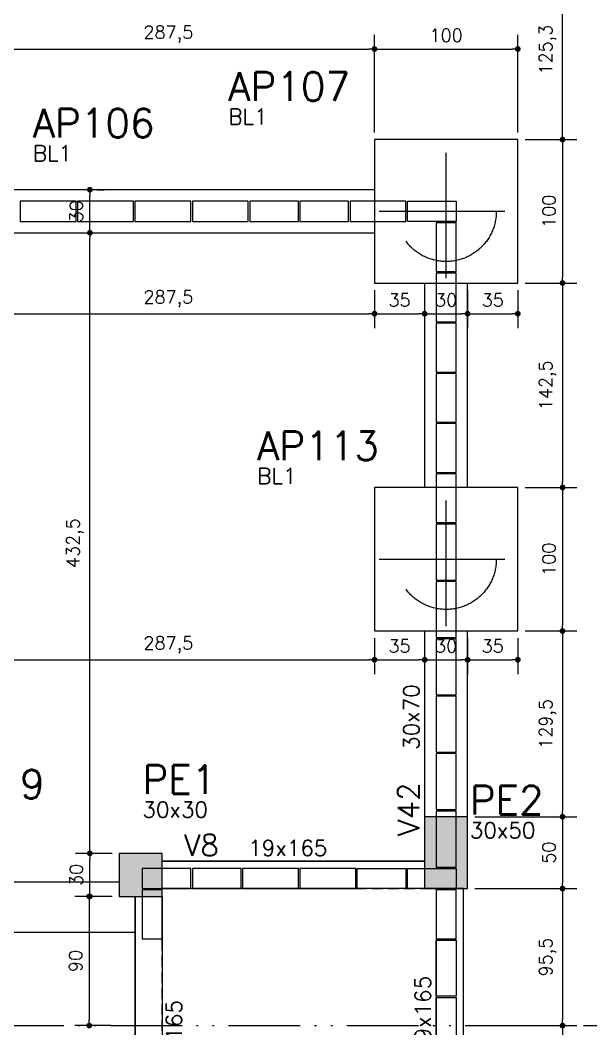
# Model space of a CAD drawing. Extents: x -15987 to 10953, y -16747 to -1189.
# Drawn here: x 2954 to 3352, y -15591 to -14888 of the extents above; entities that cross this region are included whole.
import ezdxf

# ---------------------------------------------------------------- set-up
doc = ezdxf.new("R2010")
doc.units = 0
doc.header["$LTSCALE"] = 25
for name, pattern in [('ESTILO_TQS_0001', [0.45, 0.3, -0.15]), ('ESTILO_TQS_0002', [0.4, 0.1, -0.3]), ('ESTILO_TQS_0004', [3.3, 2, -0.4, 0.05, -0.4, 0.05, -0.4])]:
    doc.linetypes.add(name, pattern=pattern)
for name, color, linetype in [('228', 7, 'Continuous'), ('72', 7, 'Continuous'), ('BLOCO', 3, 'Continuous'), ('COTA', 1, 'Continuous'), ('EIXOS', 1, 'ESTILO_TQS_0004'), ('ESTACA', 1, 'ESTILO_TQS_0002'), ('H2', 252, 'Continuous'), ('P-D', 2, 'Continuous'), ('P-M', 5, 'Continuous'), ('PIL-N', 4, 'Continuous'), ('PROJ', 252, 'Continuous'), ('VIG-D', 2, 'Continuous'), ('VIG-N', 4, 'Continuous'), ('VIGA', 3, 'Continuous'), ('VIGAT', 3, 'ESTILO_TQS_0002')]:
    doc.layers.add(name, color=color, linetype=linetype)
doc.styles.add('COTA', font='romans.shx')
doc.styles.get("Standard").update_dxf_attribs({"font": 'romans.shx'})
doc.dimstyles.new('forma', dxfattribs={"dimscale": 5, "dimtxt": 1.8, "dimasz": 0.8, "dimexe": 2, "dimexo": 1, "dimgap": 1, "dimtad": 1, "dimdec": 1, "dimzin": 9, "dimtxsty": 'COTA', "dimblk1": 'DOT', "dimblk2": 'DOT', "dimsah": 1, "dimcen": 0, "dimdle": 1, "dimclrd": 256, "dimclre": 256, "dimclrt": 2, "dimadec": 0, "dimazin": 0, "dimtfac": 1, "dimtdec": 0, "dimtmove": 0, "dimatfit": 3, "dimfxl": 1, "dimtolj": 1, "dimtzin": 0, "dimarcsym": 0})

# ---------------------------------------------------------------- blocks, each defined once
blk = doc.blocks.new('_EST70')
at = {"layer": 'ESTACA', "linetype": 'ESTILO_TQS_0002'}
for p, q in [((0, -1.333), (0, 1.333)), ((-1.333, 0), (1.333, 0))]:
    blk.add_line(p, q, dxfattribs=at)
blk.add_circle((0, 0), 1, dxfattribs=at)
blk = doc.blocks.new('INFERIOR')
at = {"layer": 'PROJ'}
for points in [[(29909.52, 8712.94), (29948.52, 8712.94), (29948.52, 8726.94), (29909.52, 8726.94), (29909.52, 8712.94)], [(29949.52, 8712.94), (29988.52, 8712.94), (29988.52, 8726.94), (29949.52, 8726.94), (29949.52, 8712.94)], [(29989.52, 8712.94), (30028.52, 8712.94), (30028.52, 8726.94), (29989.52, 8726.94), (29989.52, 8712.94)], [(30029.52, 8712.94), (30068.52, 8712.94), (30068.52, 8726.94), (30029.52, 8726.94), (30029.52, 8712.94)], [(30069.52, 8712.94), (30103.52, 8712.94), (30103.52, 8726.94), (30069.52, 8726.94), (30069.52, 8712.94)], [(30104.52, 8712.94), (30138.52, 8712.94), (30138.52, 8726.94), (30104.52, 8726.94), (30104.52, 8712.94)], [(30139.52, 8712.94), (30178.52, 8712.94), (30178.52, 8726.94), (30139.52, 8726.94), (30139.52, 8712.94)], [(30213.52, 8712.94), (30179.52, 8712.94), (30179.52, 8726.94), (30213.52, 8726.94), (30213.52, 8712.94)], [(30213.52, 8677.94), (30213.52, 8711.94), (30199.52, 8711.94), (30199.52, 8677.94), (30213.52, 8677.94)], [(30213.52, 8642.94), (30213.52, 8676.94), (30199.52, 8676.94), (30199.52, 8642.94), (30213.52, 8642.94)], [(30213.52, 8607.94), (30213.52, 8641.94), (30199.52, 8641.94), (30199.52, 8607.94), (30213.52, 8607.94)], [(30213.52, 8572.94), (30213.52, 8606.94), (30199.52, 8606.94), (30199.52, 8572.94), (30213.52, 8572.94)], [(30213.52, 8537.94), (30213.52, 8571.94), (30199.52, 8571.94), (30199.52, 8537.94), (30213.52, 8537.94)], [(30213.52, 8502.94), (30213.52, 8536.94), (30199.52, 8536.94), (30199.52, 8502.94), (30213.52, 8502.94)], [(30199.52, 8501.94), (30199.52, 8462.94), (30213.52, 8462.94), (30213.52, 8501.94), (30199.52, 8501.94)], [(30199.52, 8461.94), (30199.52, 8422.94), (30213.52, 8422.94), (30213.52, 8461.94), (30199.52, 8461.94)], [(30199.52, 8421.94), (30199.52, 8382.94), (30213.52, 8382.94), (30213.52, 8421.94), (30199.52, 8421.94)], [(30199.52, 8381.94), (30199.52, 8342.94), (30213.52, 8342.94), (30213.52, 8381.94), (30199.52, 8381.94)], [(30199.52, 8341.94), (30199.52, 8302.94), (30213.52, 8302.94), (30213.52, 8341.94), (30199.52, 8341.94)], [(30199.52, 8301.94), (30199.52, 8262.94), (30213.52, 8262.94), (30213.52, 8301.94), (30199.52, 8301.94)], [(29994.52, 8247.94), (30028.52, 8247.94), (30028.52, 8261.94), (29994.52, 8261.94), (29994.52, 8247.94)], [(30029.52, 8247.94), (30063.52, 8247.94), (30063.52, 8261.94), (30029.52, 8261.94), (30029.52, 8247.94)], [(30064.52, 8247.94), (30103.52, 8247.94), (30103.52, 8261.94), (30064.52, 8261.94), (30064.52, 8247.94)], [(30104.52, 8247.94), (30143.52, 8247.94), (30143.52, 8261.94), (30104.52, 8261.94), (30104.52, 8247.94)], [(30178.52, 8247.94), (30144.52, 8247.94), (30144.52, 8261.94), (30178.52, 8261.94), (30178.52, 8247.94)], [(30213.52, 8247.94), (30179.52, 8247.94), (30179.52, 8261.94), (30213.52, 8261.94), (30213.52, 8247.94)], [(30008.52, 8212.94), (30008.52, 8246.94), (29994.52, 8246.94), (29994.52, 8212.94), (30008.52, 8212.94)], [(30213.52, 8212.94), (30213.52, 8246.94), (30199.52, 8246.94), (30199.52, 8212.94), (30213.52, 8212.94)], [(30199.52, 8172.94), (30199.52, 8211.94), (30213.52, 8211.94), (30213.52, 8172.94), (30199.52, 8172.94)], [(30199.52, 8132.94), (30199.52, 8171.94), (30213.52, 8171.94), (30213.52, 8132.94), (30199.52, 8132.94)]]:
    blk.add_lwpolyline(points, dxfattribs=at)
blk = doc.blocks.new('_Dot')
at = {"color": 0, "linetype": 'ByBlock', "lineweight": -2}
blk.add_line((-0.5, 0), (-1, 0), dxfattribs=at)
at = {"color": 0, "linetype": 'ByBlock', "const_width": 0.5}
blk.add_lwpolyline([(-0.25, 0, 1), (0.25, 0, 1)], format="xyb", close=True, dxfattribs=at)
blk = doc.blocks.new('*D102')
at = {"layer": 'COTA', "lineweight": -2, "transparency": 16777216}
for p, q in [((2914.02, -14966.6), (2914.02, -14898.5)), ((3201.52, -14966.6), (3201.52, -14898.5)), ((2918.02, -14908.5), (3197.52, -14908.5))]:
    blk.add_line(p, q, dxfattribs=at)
at = {"layer": 'Defpoints', "color": 0, "transparency": 16777216}
for p in [(3201.52, -14908.5), (2914.02, -14971.6), (3201.52, -14971.6)]:
    blk.add_point(p, dxfattribs=at)
at = {"layer": 'COTA', "lineweight": -2, "transparency": 16777216, "xscale": 4, "yscale": 4, "zscale": 4, "rotation": 180}
blk.add_blockref('_Dot', (2914.02, -14908.5), dxfattribs=at)
at = {"layer": 'COTA', "lineweight": -2, "transparency": 16777216, "xscale": 4, "yscale": 4, "zscale": 4}
blk.add_blockref('_Dot', (3201.52, -14908.5), dxfattribs=at)
at = {"layer": 'COTA', "color": 2, "transparency": 16777216, "insert": (3057.77, -14898.14), "char_height": 9, "attachment_point": 5, "style": 'COTA'}
blk.add_mtext('\\A1;287,5 ', dxfattribs=at)
blk = doc.blocks.new('*D103')
at = {"layer": 'COTA', "lineweight": -2, "transparency": 16777216}
for p, q in [((3201.52, -14966.6), (3201.52, -14898.5)), ((3301.52, -14966.6), (3301.52, -14898.5)), ((3205.52, -14908.5), (3297.52, -14908.5))]:
    blk.add_line(p, q, dxfattribs=at)
at = {"layer": 'Defpoints', "color": 0, "transparency": 16777216}
for p in [(3301.52, -14908.5), (3201.52, -14971.6), (3301.52, -14971.6)]:
    blk.add_point(p, dxfattribs=at)
at = {"layer": 'COTA', "lineweight": -2, "transparency": 16777216, "xscale": 4, "yscale": 4, "zscale": 4, "rotation": 180}
blk.add_blockref('_Dot', (3201.52, -14908.5), dxfattribs=at)
at = {"layer": 'COTA', "lineweight": -2, "transparency": 16777216, "xscale": 4, "yscale": 4, "zscale": 4}
blk.add_blockref('_Dot', (3301.52, -14908.5), dxfattribs=at)
at = {"layer": 'COTA', "color": 2, "transparency": 16777216, "insert": (3251.52, -14899), "char_height": 9, "attachment_point": 5, "style": 'COTA'}
blk.add_mtext('\\A1;100 ', dxfattribs=at)
blk = doc.blocks.new('*D104')
at = {"layer": 'COTA', "lineweight": -2, "transparency": 16777216}
for p, q in [((3306.52, -14971.6), (3342.68, -14971.6)), ((3332.68, -14975.6), (3332.68, -15067.6)), ((3306.52, -15071.6), (3342.68, -15071.6))]:
    blk.add_line(p, q, dxfattribs=at)
at = {"layer": 'Defpoints', "color": 0, "transparency": 16777216}
for p in [(3301.52, -14971.6), (3301.52, -15071.6), (3332.68, -15071.6)]:
    blk.add_point(p, dxfattribs=at)
at = {"layer": 'COTA', "lineweight": -2, "transparency": 16777216, "xscale": 4, "yscale": 4, "zscale": 4}
for p, rotation in [((3332.68, -14971.6), 90), ((3332.68, -15071.6), 270)]:
    blk.add_blockref('_Dot', p, dxfattribs=dict(at, rotation=rotation))
at = {"layer": 'COTA', "color": 2, "transparency": 16777216, "insert": (3323.18, -15021.6), "char_height": 9, "attachment_point": 5, "rotation": 90, "style": 'COTA'}
blk.add_mtext('\\A1;100 ', dxfattribs=at)
blk = doc.blocks.new('*D105')
at = {"layer": 'COTA', "lineweight": -2, "transparency": 16777216}
for p, q in [((3306.52, -15071.6), (3342.68, -15071.6)), ((3332.68, -15075.6), (3332.68, -15210.1)), ((3306.52, -15214.1), (3342.68, -15214.1))]:
    blk.add_line(p, q, dxfattribs=at)
at = {"layer": 'Defpoints', "color": 0, "transparency": 16777216}
for p in [(3301.52, -15071.6), (3301.52, -15214.1), (3332.68, -15214.1)]:
    blk.add_point(p, dxfattribs=at)
at = {"layer": 'COTA', "lineweight": -2, "transparency": 16777216, "xscale": 4, "yscale": 4, "zscale": 4}
for p, rotation in [((3332.68, -15071.6), 90), ((3332.68, -15214.1), 270)]:
    blk.add_blockref('_Dot', p, dxfattribs=dict(at, rotation=rotation))
at = {"layer": 'COTA', "color": 2, "transparency": 16777216, "insert": (3322.32, -15142.85), "char_height": 9, "attachment_point": 5, "rotation": 90, "style": 'COTA'}
blk.add_mtext('\\A1;142,5 ', dxfattribs=at)
blk = doc.blocks.new('*D106')
at = {"layer": 'COTA', "lineweight": -2, "transparency": 16777216}
for p, q in [((3306.52, -15214.1), (3342.68, -15214.1)), ((3332.68, -15218.1), (3332.68, -15310.1)), ((3306.52, -15314.1), (3342.68, -15314.1))]:
    blk.add_line(p, q, dxfattribs=at)
at = {"layer": 'Defpoints', "color": 0, "transparency": 16777216}
for p in [(3301.52, -15214.1), (3301.52, -15314.1), (3332.68, -15314.1)]:
    blk.add_point(p, dxfattribs=at)
at = {"layer": 'COTA', "lineweight": -2, "transparency": 16777216, "xscale": 4, "yscale": 4, "zscale": 4}
for p, rotation in [((3332.68, -15214.1), 90), ((3332.68, -15314.1), 270)]:
    blk.add_blockref('_Dot', p, dxfattribs=dict(at, rotation=rotation))
at = {"layer": 'COTA', "color": 2, "transparency": 16777216, "insert": (3323.18, -15264.1), "char_height": 9, "attachment_point": 5, "rotation": 90, "style": 'COTA'}
blk.add_mtext('\\A1;100 ', dxfattribs=at)
blk = doc.blocks.new('*D107')
at = {"layer": 'COTA', "lineweight": -2, "transparency": 16777216}
for p, q in [((3306.52, -15314.1), (3342.68, -15314.1)), ((3332.68, -15318.1), (3332.68, -15439.6)), ((3271.52, -15443.6), (3342.68, -15443.6))]:
    blk.add_line(p, q, dxfattribs=at)
at = {"layer": 'Defpoints', "color": 0, "transparency": 16777216}
for p in [(3301.52, -15314.1), (3266.52, -15443.6), (3332.68, -15443.6)]:
    blk.add_point(p, dxfattribs=at)
at = {"layer": 'COTA', "lineweight": -2, "transparency": 16777216, "xscale": 4, "yscale": 4, "zscale": 4}
for p, rotation in [((3332.68, -15314.1), 90), ((3332.68, -15443.6), 270)]:
    blk.add_blockref('_Dot', p, dxfattribs=dict(at, rotation=rotation))
at = {"layer": 'COTA', "color": 2, "transparency": 16777216, "insert": (3322.32, -15378.85), "char_height": 9, "attachment_point": 5, "rotation": 90, "style": 'COTA'}
blk.add_mtext('\\A1;129,5 ', dxfattribs=at)
blk = doc.blocks.new('*D108')
at = {"layer": 'COTA', "lineweight": -2, "transparency": 16777216}
for p, q in [((3271.52, -15443.6), (3342.68, -15443.6)), ((3332.68, -15447.6), (3332.68, -15489.6)), ((3271.52, -15493.6), (3342.68, -15493.6))]:
    blk.add_line(p, q, dxfattribs=at)
at = {"layer": 'Defpoints', "color": 0, "transparency": 16777216}
for p in [(3266.52, -15443.6), (3266.52, -15493.6), (3332.68, -15493.6)]:
    blk.add_point(p, dxfattribs=at)
at = {"layer": 'COTA', "lineweight": -2, "transparency": 16777216, "xscale": 4, "yscale": 4, "zscale": 4}
for p, rotation in [((3332.68, -15443.6), 90), ((3332.68, -15493.6), 270)]:
    blk.add_blockref('_Dot', p, dxfattribs=dict(at, rotation=rotation))
at = {"layer": 'COTA', "color": 2, "transparency": 16777216, "insert": (3323.18, -15468.6), "char_height": 9, "attachment_point": 5, "rotation": 90, "style": 'COTA'}
blk.add_mtext('\\A1;50 ', dxfattribs=at)
blk = doc.blocks.new('*D109')
at = {"layer": 'COTA', "lineweight": -2, "transparency": 16777216}
for p, q in [((3271.52, -15493.6), (3342.68, -15493.6)), ((3332.68, -15497.6), (3332.68, -15585.1)), ((3268.52, -15589.1), (3342.68, -15589.1))]:
    blk.add_line(p, q, dxfattribs=at)
at = {"layer": 'Defpoints', "color": 0, "transparency": 16777216}
for p in [(3266.52, -15493.6), (3263.52, -15589.1), (3332.68, -15589.1)]:
    blk.add_point(p, dxfattribs=at)
at = {"layer": 'COTA', "lineweight": -2, "transparency": 16777216, "xscale": 4, "yscale": 4, "zscale": 4}
for p, rotation in [((3332.68, -15493.6), 90), ((3332.68, -15589.1), 270)]:
    blk.add_blockref('_Dot', p, dxfattribs=dict(at, rotation=rotation))
at = {"layer": 'COTA', "color": 2, "transparency": 16777216, "insert": (3322.32, -15541.35), "char_height": 9, "attachment_point": 5, "rotation": 90, "style": 'COTA'}
blk.add_mtext('\\A1;95,5 ', dxfattribs=at)
blk = doc.blocks.new('*D110')
at = {"layer": 'COTA', "lineweight": -2, "transparency": 16777216}
for p, q in [((3268.52, -15589.1), (3342.68, -15589.1)), ((3332.68, -15593.1), (3332.68, -15680.6)), ((3271.52, -15684.6), (3342.68, -15684.6))]:
    blk.add_line(p, q, dxfattribs=at)
at = {"layer": 'Defpoints', "color": 0, "transparency": 16777216}
for p in [(3263.52, -15589.1), (3266.52, -15684.6), (3332.68, -15684.6)]:
    blk.add_point(p, dxfattribs=at)
at = {"layer": 'COTA', "lineweight": -2, "transparency": 16777216, "xscale": 4, "yscale": 4, "zscale": 4}
for p, rotation in [((3332.68, -15589.1), 90), ((3332.68, -15684.6), 270)]:
    blk.add_blockref('_Dot', p, dxfattribs=dict(at, rotation=rotation))
at = {"layer": 'COTA', "color": 2, "transparency": 16777216, "insert": (3322.32, -15636.85), "char_height": 9, "attachment_point": 5, "rotation": 90, "style": 'COTA'}
blk.add_mtext('\\A1;95,5 ', dxfattribs=at)
blk = doc.blocks.new('*D197')
at = {"layer": 'COTA', "lineweight": -2, "transparency": 16777216}
for p, q in [((2914.02, -15319.1), (2914.02, -15344.15)), ((3201.52, -15319.1), (3201.52, -15344.15)), ((2918.02, -15334.15), (3197.52, -15334.15))]:
    blk.add_line(p, q, dxfattribs=at)
at = {"layer": 'Defpoints', "color": 0, "transparency": 16777216}
for p in [(2914.02, -15314.1), (3201.52, -15314.1), (3201.52, -15334.15)]:
    blk.add_point(p, dxfattribs=at)
at = {"layer": 'COTA', "lineweight": -2, "transparency": 16777216, "xscale": 4, "yscale": 4, "zscale": 4, "rotation": 180}
blk.add_blockref('_Dot', (2914.02, -15334.15), dxfattribs=at)
at = {"layer": 'COTA', "lineweight": -2, "transparency": 16777216, "xscale": 4, "yscale": 4, "zscale": 4}
blk.add_blockref('_Dot', (3201.52, -15334.15), dxfattribs=at)
at = {"layer": 'COTA', "color": 2, "transparency": 16777216, "insert": (3057.77, -15323.79), "char_height": 9, "attachment_point": 5, "style": 'COTA'}
blk.add_mtext('\\A1;287,5 ', dxfattribs=at)
blk = doc.blocks.new('*D198')
at = {"layer": 'COTA', "lineweight": -2, "transparency": 16777216}
for p, q in [((3201.52, -15319.1), (3201.52, -15344.15)), ((3236.52, -15319.1), (3236.52, -15344.15)), ((3205.52, -15334.15), (3232.52, -15334.15))]:
    blk.add_line(p, q, dxfattribs=at)
at = {"layer": 'Defpoints', "color": 0, "transparency": 16777216}
for p in [(3201.52, -15314.1), (3236.52, -15314.1), (3236.52, -15334.15)]:
    blk.add_point(p, dxfattribs=at)
at = {"layer": 'COTA', "lineweight": -2, "transparency": 16777216, "xscale": 4, "yscale": 4, "zscale": 4, "rotation": 180}
blk.add_blockref('_Dot', (3201.52, -15334.15), dxfattribs=at)
at = {"layer": 'COTA', "lineweight": -2, "transparency": 16777216, "xscale": 4, "yscale": 4, "zscale": 4}
blk.add_blockref('_Dot', (3236.52, -15334.15), dxfattribs=at)
at = {"layer": 'COTA', "color": 2, "transparency": 16777216, "insert": (3219.02, -15324.65), "char_height": 9, "attachment_point": 5, "style": 'COTA'}
blk.add_mtext('\\A1;35 ', dxfattribs=at)
blk = doc.blocks.new('*D199')
at = {"layer": 'COTA', "lineweight": -2, "transparency": 16777216}
for p, q in [((3236.52, -15319.1), (3236.52, -15344.15)), ((3266.52, -15319.1), (3266.52, -15344.15)), ((3240.52, -15334.15), (3262.52, -15334.15))]:
    blk.add_line(p, q, dxfattribs=at)
at = {"layer": 'Defpoints', "color": 0, "transparency": 16777216}
for p in [(3236.52, -15314.1), (3266.52, -15314.1), (3266.52, -15334.15)]:
    blk.add_point(p, dxfattribs=at)
at = {"layer": 'COTA', "lineweight": -2, "transparency": 16777216, "xscale": 4, "yscale": 4, "zscale": 4, "rotation": 180}
blk.add_blockref('_Dot', (3236.52, -15334.15), dxfattribs=at)
at = {"layer": 'COTA', "lineweight": -2, "transparency": 16777216, "xscale": 4, "yscale": 4, "zscale": 4}
blk.add_blockref('_Dot', (3266.52, -15334.15), dxfattribs=at)
at = {"layer": 'COTA', "color": 2, "transparency": 16777216, "insert": (3251.52, -15324.65), "char_height": 9, "attachment_point": 5, "style": 'COTA'}
blk.add_mtext('\\A1;30 ', dxfattribs=at)
blk = doc.blocks.new('*D200')
at = {"layer": 'COTA', "lineweight": -2, "transparency": 16777216}
for p, q in [((3266.52, -15319.1), (3266.52, -15344.15)), ((3301.52, -15319.1), (3301.52, -15344.15)), ((3270.52, -15334.15), (3297.52, -15334.15))]:
    blk.add_line(p, q, dxfattribs=at)
at = {"layer": 'Defpoints', "color": 0, "transparency": 16777216}
for p in [(3266.52, -15314.1), (3301.52, -15314.1), (3301.52, -15334.15)]:
    blk.add_point(p, dxfattribs=at)
at = {"layer": 'COTA', "lineweight": -2, "transparency": 16777216, "xscale": 4, "yscale": 4, "zscale": 4, "rotation": 180}
blk.add_blockref('_Dot', (3266.52, -15334.15), dxfattribs=at)
at = {"layer": 'COTA', "lineweight": -2, "transparency": 16777216, "xscale": 4, "yscale": 4, "zscale": 4}
blk.add_blockref('_Dot', (3301.52, -15334.15), dxfattribs=at)
at = {"layer": 'COTA', "color": 2, "transparency": 16777216, "insert": (3284.02, -15324.65), "char_height": 9, "attachment_point": 5, "style": 'COTA'}
blk.add_mtext('\\A1;35 ', dxfattribs=at)
blk = doc.blocks.new('*D312')
at = {"layer": 'COTA', "lineweight": -2, "transparency": 16777216}
for p, q in [((3018.52, -15499.1), (2992.58, -15499.1)), ((3002.58, -15503.1), (3002.58, -15585.08)), ((3017.97, -15589.08), (2992.58, -15589.08))]:
    blk.add_line(p, q, dxfattribs=at)
at = {"layer": 'Defpoints', "color": 0, "transparency": 16777216}
for p in [(3023.52, -15499.1), (3002.58, -15589.08), (3022.97, -15589.08)]:
    blk.add_point(p, dxfattribs=at)
at = {"layer": 'COTA', "lineweight": -2, "transparency": 16777216, "xscale": 4, "yscale": 4, "zscale": 4}
for p, rotation in [((3002.58, -15499.1), 90), ((3002.58, -15589.08), 270)]:
    blk.add_blockref('_Dot', p, dxfattribs=dict(at, rotation=rotation))
at = {"layer": 'COTA', "color": 2, "transparency": 16777216, "insert": (2993.08, -15544.09), "char_height": 9, "attachment_point": 5, "rotation": 90, "style": 'COTA'}
blk.add_mtext('\\A1;90 ', dxfattribs=at)
blk = doc.blocks.new('*D313')
at = {"layer": 'COTA', "lineweight": -2, "transparency": 16777216}
for p, q in [((3018.52, -15469.1), (2993.04, -15469.1)), ((3003.04, -15495.1), (3003.04, -15473.1)), ((3018.52, -15499.1), (2993.04, -15499.1))]:
    blk.add_line(p, q, dxfattribs=at)
at = {"layer": 'Defpoints', "color": 0, "transparency": 16777216}
for p in [(3003.04, -15469.1), (3023.52, -15469.1), (3023.52, -15499.1)]:
    blk.add_point(p, dxfattribs=at)
at = {"layer": 'COTA', "lineweight": -2, "transparency": 16777216, "xscale": 4, "yscale": 4, "zscale": 4}
for p, rotation in [((3003.04, -15469.1), 90), ((3003.04, -15499.1), 270)]:
    blk.add_blockref('_Dot', p, dxfattribs=dict(at, rotation=rotation))
at = {"layer": 'COTA', "color": 2, "transparency": 16777216, "insert": (2993.54, -15484.1), "char_height": 9, "attachment_point": 5, "rotation": 90, "style": 'COTA'}
blk.add_mtext('\\A1;30 ', dxfattribs=at)
blk = doc.blocks.new('*D314')
at = {"layer": 'COTA', "lineweight": -2, "transparency": 16777216}
for p, q in [((3008.04, -15036.6), (3013.04, -15036.6)), ((3003.04, -15465.1), (3003.04, -15040.6)), ((3018.52, -15469.1), (2993.04, -15469.1))]:
    blk.add_line(p, q, dxfattribs=at)
at = {"layer": 'Defpoints', "color": 0, "transparency": 16777216}
for p in [(3003.04, -15036.6), (3003.04, -15036.6), (3023.52, -15469.1)]:
    blk.add_point(p, dxfattribs=at)
at = {"layer": 'COTA', "lineweight": -2, "transparency": 16777216, "xscale": 4, "yscale": 4, "zscale": 4}
for p, rotation in [((3003.04, -15036.6), 90), ((3003.04, -15469.1), 270)]:
    blk.add_blockref('_Dot', p, dxfattribs=dict(at, rotation=rotation))
at = {"layer": 'COTA', "color": 2, "transparency": 16777216, "insert": (2992.68, -15252.85), "char_height": 9, "attachment_point": 5, "rotation": 90, "style": 'COTA'}
blk.add_mtext('\\A1;432,5 ', dxfattribs=at)
blk = doc.blocks.new('*D315')
at = {"layer": 'COTA', "lineweight": -2, "transparency": 16777216}
for p, q in [((3008.04, -15006.6), (3013.04, -15006.6)), ((3003.04, -15032.6), (3003.04, -15010.6)), ((3008.04, -15036.6), (3013.04, -15036.6))]:
    blk.add_line(p, q, dxfattribs=at)
at = {"layer": 'Defpoints', "color": 0, "transparency": 16777216}
for p in [(3003.04, -15006.6), (3003.04, -15006.6), (3003.04, -15036.6)]:
    blk.add_point(p, dxfattribs=at)
at = {"layer": 'COTA', "lineweight": -2, "transparency": 16777216, "xscale": 4, "yscale": 4, "zscale": 4}
for p, rotation in [((3003.04, -15006.6), 90), ((3003.04, -15036.6), 270)]:
    blk.add_blockref('_Dot', p, dxfattribs=dict(at, rotation=rotation))
at = {"layer": 'COTA', "color": 2, "transparency": 16777216, "insert": (2993.54, -15021.6), "char_height": 9, "attachment_point": 5, "rotation": 90, "style": 'COTA'}
blk.add_mtext('\\A1;30 ', dxfattribs=at)
blk = doc.blocks.new('*D354')
at = {"layer": 'COTA', "lineweight": -2, "transparency": 16777216}
for p, q in [((2914.02, -15076.6), (2914.02, -15102.98)), ((3201.52, -15076.6), (3201.52, -15102.98)), ((2918.02, -15092.98), (3197.52, -15092.98))]:
    blk.add_line(p, q, dxfattribs=at)
at = {"layer": 'Defpoints', "color": 0, "transparency": 16777216}
for p in [(2914.02, -15071.6), (3201.52, -15071.6), (3201.52, -15092.98)]:
    blk.add_point(p, dxfattribs=at)
at = {"layer": 'COTA', "lineweight": -2, "transparency": 16777216, "xscale": 4, "yscale": 4, "zscale": 4, "rotation": 180}
blk.add_blockref('_Dot', (2914.02, -15092.98), dxfattribs=at)
at = {"layer": 'COTA', "lineweight": -2, "transparency": 16777216, "xscale": 4, "yscale": 4, "zscale": 4}
blk.add_blockref('_Dot', (3201.52, -15092.98), dxfattribs=at)
at = {"layer": 'COTA', "color": 2, "transparency": 16777216, "insert": (3057.77, -15082.62), "char_height": 9, "attachment_point": 5, "style": 'COTA'}
blk.add_mtext('\\A1;287,5 ', dxfattribs=at)
blk = doc.blocks.new('*D355')
at = {"layer": 'COTA', "lineweight": -2, "transparency": 16777216}
for p, q in [((3201.52, -15076.6), (3201.52, -15102.98)), ((3236.52, -15076.6), (3236.52, -15102.98)), ((3205.52, -15092.98), (3232.52, -15092.98))]:
    blk.add_line(p, q, dxfattribs=at)
at = {"layer": 'Defpoints', "color": 0, "transparency": 16777216}
for p in [(3201.52, -15071.6), (3236.52, -15071.6), (3236.52, -15092.98)]:
    blk.add_point(p, dxfattribs=at)
at = {"layer": 'COTA', "lineweight": -2, "transparency": 16777216, "xscale": 4, "yscale": 4, "zscale": 4, "rotation": 180}
blk.add_blockref('_Dot', (3201.52, -15092.98), dxfattribs=at)
at = {"layer": 'COTA', "lineweight": -2, "transparency": 16777216, "xscale": 4, "yscale": 4, "zscale": 4}
blk.add_blockref('_Dot', (3236.52, -15092.98), dxfattribs=at)
at = {"layer": 'COTA', "color": 2, "transparency": 16777216, "insert": (3219.02, -15083.48), "char_height": 9, "attachment_point": 5, "style": 'COTA'}
blk.add_mtext('\\A1;35 ', dxfattribs=at)
blk = doc.blocks.new('*D356')
at = {"layer": 'COTA', "lineweight": -2, "transparency": 16777216}
for p, q in [((3236.52, -15076.6), (3236.52, -15102.98)), ((3266.52, -15076.6), (3266.52, -15102.98)), ((3240.52, -15092.98), (3262.52, -15092.98))]:
    blk.add_line(p, q, dxfattribs=at)
at = {"layer": 'Defpoints', "color": 0, "transparency": 16777216}
for p in [(3236.52, -15071.6), (3266.52, -15071.6), (3266.52, -15092.98)]:
    blk.add_point(p, dxfattribs=at)
at = {"layer": 'COTA', "lineweight": -2, "transparency": 16777216, "xscale": 4, "yscale": 4, "zscale": 4, "rotation": 180}
blk.add_blockref('_Dot', (3236.52, -15092.98), dxfattribs=at)
at = {"layer": 'COTA', "lineweight": -2, "transparency": 16777216, "xscale": 4, "yscale": 4, "zscale": 4}
blk.add_blockref('_Dot', (3266.52, -15092.98), dxfattribs=at)
at = {"layer": 'COTA', "color": 2, "transparency": 16777216, "insert": (3251.52, -15083.48), "char_height": 9, "attachment_point": 5, "style": 'COTA'}
blk.add_mtext('\\A1;30 ', dxfattribs=at)
blk = doc.blocks.new('*D357')
at = {"layer": 'COTA', "lineweight": -2, "transparency": 16777216}
for p, q in [((3266.52, -15076.6), (3266.52, -15102.98)), ((3301.52, -15076.6), (3301.52, -15102.98)), ((3270.52, -15092.98), (3297.52, -15092.98))]:
    blk.add_line(p, q, dxfattribs=at)
at = {"layer": 'Defpoints', "color": 0, "transparency": 16777216}
for p in [(3266.52, -15071.6), (3301.52, -15071.6), (3301.52, -15092.98)]:
    blk.add_point(p, dxfattribs=at)
at = {"layer": 'COTA', "lineweight": -2, "transparency": 16777216, "xscale": 4, "yscale": 4, "zscale": 4, "rotation": 180}
blk.add_blockref('_Dot', (3266.52, -15092.98), dxfattribs=at)
at = {"layer": 'COTA', "lineweight": -2, "transparency": 16777216, "xscale": 4, "yscale": 4, "zscale": 4}
blk.add_blockref('_Dot', (3301.52, -15092.98), dxfattribs=at)
at = {"layer": 'COTA', "color": 2, "transparency": 16777216, "insert": (3284.02, -15083.48), "char_height": 9, "attachment_point": 5, "style": 'COTA'}
blk.add_mtext('\\A1;35 ', dxfattribs=at)
blk = doc.blocks.new('*D519')
at = {"layer": 'COTA', "lineweight": -2, "transparency": 16777216}
for p, q in [((3261.52, -14846.25), (3342.68, -14846.25)), ((3332.68, -14967.6), (3332.68, -14850.25)), ((3306.52, -14971.6), (3342.68, -14971.6))]:
    blk.add_line(p, q, dxfattribs=at)
at = {"layer": 'Defpoints', "color": 0, "transparency": 16777216}
for p in [(3256.52, -14846.25), (3332.68, -14846.25), (3301.52, -14971.6)]:
    blk.add_point(p, dxfattribs=at)
at = {"layer": 'COTA', "lineweight": -2, "transparency": 16777216, "xscale": 4, "yscale": 4, "zscale": 4}
for p, rotation in [((3332.68, -14846.25), 90), ((3332.68, -14971.6), 270)]:
    blk.add_blockref('_Dot', p, dxfattribs=dict(at, rotation=rotation))
at = {"layer": 'COTA', "color": 2, "transparency": 16777216, "insert": (3322.32, -14908.92), "char_height": 9, "attachment_point": 5, "rotation": 90, "style": 'COTA'}
blk.add_mtext('\\A1;125,3 ', dxfattribs=at)

msp = doc.modelspace()

# ---------------------------------------------------------------- hatches: boundary and pattern name
at = {"layer": 'H2'}
for points in [[(3236.52, -15493.6), (3266.52, -15493.6), (3266.52, -15443.6), (3236.52, -15443.6)], [(3023.52, -15499.1), (3053.52, -15499.1), (3053.52, -15469.1), (3023.52, -15469.1)]]:
    msp.add_hatch(color=256, dxfattribs=at).paths.add_polyline_path(points)

# ---------------------------------------------------------------- linework, layer by layer
at = {"layer": 'BLOCO', "linetype": 'Continuous'}
for points in [[(3201.52, -15071.6), (3301.52, -15071.6), (3301.52, -14971.6), (3201.52, -14971.6), (3201.52, -15071.6)], [(3201.52, -15314.1), (3301.52, -15314.1), (3301.52, -15214.1), (3201.52, -15214.1), (3201.52, -15314.1)]]:
    msp.add_lwpolyline(points, dxfattribs=at)
at = {"layer": 'EIXOS'}
msp.add_line((47.3, -15589.08), (4501.03, -15589.08), dxfattribs=at)
at = {"layer": 'P-M', "linetype": 'Continuous'}
for points in [[(3236.52, -15493.6), (3266.52, -15493.6), (3266.52, -15443.6), (3236.52, -15443.6), (3236.52, -15493.6)], [(3023.52, -15499.1), (3053.52, -15499.1), (3053.52, -15469.1), (3023.52, -15469.1), (3023.52, -15499.1)]]:
    msp.add_lwpolyline(points, dxfattribs=at)
at = {"layer": 'VIGA'}
for p, q in [((3201.52, -15006.6), (2914.02, -15006.6)), ((2914.02, -15036.6), (3201.52, -15036.6)), ((3236.52, -15071.6), (3236.52, -15214.1)), ((3266.52, -15214.1), (3266.52, -15071.6)), ((3236.52, -15314.1), (3236.52, -15443.6)), ((3266.52, -15443.6), (3266.52, -15314.1)), ((3236.52, -15474.6), (3053.52, -15474.6)), ((3023.52, -15489.1), (2914.02, -15489.1)), ((3263.52, -15684.6), (3263.52, -15493.6)), ((3034.52, -15499.1), (3034.52, -15506.6)), ((3034.52, -15499.1), (3034.52, -15524.1)), ((2914.02, -15524.1), (3034.52, -15524.1)), ((3034.52, -15524.1), (3034.52, -15656.6))]:
    msp.add_line(p, q, dxfattribs=at)
for points in [[(3053.52, -15474.6), (3236.52, -15474.6), (3236.52, -15493.6), (3053.52, -15493.6)], [(3244.52, -15684.6), (3263.52, -15684.6), (3263.52, -15493.6), (3244.52, -15493.6)], [(3034.52, -15499.1), (3053.52, -15499.1), (3053.52, -15679.1), (3034.52, -15679.1)]]:
    msp.add_lwpolyline(points, close=True, dxfattribs=at)
at = {"layer": 'VIGAT', "linetype": 'ESTILO_TQS_0001'}
for p, q in [((3053.52, -15493.6), (3236.52, -15493.6)), ((3244.52, -15493.6), (3244.52, -15684.6)), ((3053.52, -15506.6), (3053.52, -15499.1)), ((3053.52, -15671.6), (3053.52, -15506.6))]:
    msp.add_line(p, q, dxfattribs=at)

# ---------------------------------------------------------------- block references
at = {"layer": '228', "linetype": 'Continuous', "xscale": 35, "yscale": 35}
for p in [(3251.52, -15021.6), (3251.52, -15264.1)]:
    msp.add_blockref('_EST70', p, dxfattribs=at)
at = {"layer": 'COTA'}
msp.add_blockref('INFERIOR', (-26955.01, -23741.54), dxfattribs=at)

# ---------------------------------------------------------------- texts
at = {"layer": '72', "linetype": 'Continuous'}
for s, p in [('AP107', (3099.65, -14944.59)), ('AP106', (2963.29, -14970.16)), ('AP113', (3119.77, -15195.09)), ('AP119', (2886.62, -15430.88))]:
    msp.add_text(s, height=20, dxfattribs=at).set_placement(p)
at = {"layer": 'P-D', "linetype": 'Continuous'}
for s, p in [('BL1', (3099.65, -14961.09)), ('BL1', (2963.29, -14986.66)), ('BL1', (3119.77, -15211.59)), ('30x30', (3039.71, -15444.19)), ('30x50', (3268.05, -15458.48))]:
    msp.add_text(s, height=11, dxfattribs=at).set_placement(p)
at = {"layer": 'PIL-N', "linetype": 'Continuous'}
for s, p in [('PE1', (3039.71, -15427.69)), ('PE2', (3268.05, -15441.98))]:
    msp.add_text(s, height=20, dxfattribs=at).set_placement(p)
at = {"layer": 'VIG-D', "linetype": 'Continuous'}
for s, p in [('30x70', (3232.77, -15396.97)), ('19x165', (3240.77, -15609.6)), ('19x165', (3067.27, -15626.51))]:
    msp.add_text(s, height=11, rotation=90, dxfattribs=at).set_placement(p)
msp.add_text('19x165', height=11, dxfattribs=at).set_placement((3113.52, -15470.85))
at = {"layer": 'VIG-N', "linetype": 'Continuous'}
msp.add_text('V42', height=15, rotation=90, dxfattribs=at).set_placement((3232.77, -15456.97))
msp.add_text('V8', height=15, dxfattribs=at).set_placement((3068.52, -15470.85))

# ---------------------------------------------------------------- dimensions: what is measured, and where the dimension line sits
at = {"layer": 'COTA'}
for base, p1, p2, override, picture, middle in [((3332.6779, -14846.2523), (3301.5169, -14971.5974), (3256.5219, -14846.2523), {"dimpost": ' ', "dimtmove": 1}, '*D519', (3322.3207, -14908.9248)), ((3332.68, -15071.6), (3301.52, -14971.6), (3301.52, -15071.6), {"dimpost": ' '}, '*D104', (3323.18, -15021.6)), ((3003.04, -15006.6), (3003.04, -15036.6), (3003.04, -15006.6), {"dimpost": ' ', "dimtmove": 1}, '*D315', (2993.54, -15021.6)), ((3003.04, -15036.6), (3023.52, -15469.1), (3003.04, -15036.6), {"dimpost": ' ', "dimtmove": 1}, '*D314', (2992.68, -15252.85)), ((3332.68, -15214.1), (3301.52, -15071.6), (3301.52, -15214.1), {"dimpost": ' ', "dimtmove": 1}, '*D105', (3322.32, -15142.85)), ((3332.68, -15314.1), (3301.52, -15214.1), (3301.52, -15314.1), {"dimpost": ' ', "dimtmove": 1}, '*D106', (3323.18, -15264.1)), ((3332.68, -15443.6), (3301.52, -15314.1), (3266.52, -15443.6), {"dimpost": ' ', "dimtmove": 1}, '*D107', (3322.32, -15378.85)), ((3332.68, -15493.6), (3266.52, -15443.6), (3266.52, -15493.6), {"dimpost": ' ', "dimtmove": 1}, '*D108', (3323.18, -15468.6)), ((3003.04, -15469.1), (3023.52, -15499.1), (3023.52, -15469.1), {"dimpost": ' '}, '*D313', (2993.54, -15484.1)), ((3332.68, -15589.1), (3266.52, -15493.6), (3263.52, -15589.1), {"dimpost": ' ', "dimtmove": 1}, '*D109', (3322.32, -15541.35)), ((3002.58, -15589.08), (3023.52, -15499.1), (3022.97, -15589.08), {"dimpost": ' '}, '*D312', (2993.08, -15544.09)), ((3332.68, -15684.6), (3263.52, -15589.1), (3266.52, -15684.6), {"dimpost": ' ', "dimtmove": 1}, '*D110', (3322.32, -15636.85))]:
    dim = msp.add_linear_dim(base=base, p1=p1, p2=p2, angle=90, dimstyle='forma', override=override, dxfattribs=at)
    dim.commit()
    dim.dimension.update_dxf_attribs({"geometry": picture, "text_midpoint": middle})
for base, p1, p2, picture, middle in [((3201.52, -14908.5), (2914.02, -14971.6), (3201.52, -14971.6), '*D102', (3057.77, -14898.14)), ((3301.52, -14908.5), (3201.52, -14971.6), (3301.52, -14971.6), '*D103', (3251.52, -14899)), ((3201.52, -15092.98), (2914.02, -15071.6), (3201.52, -15071.6), '*D354', (3057.77, -15082.62)), ((3236.52, -15092.98), (3201.52, -15071.6), (3236.52, -15071.6), '*D355', (3219.02, -15083.48)), ((3266.52, -15092.98), (3236.52, -15071.6), (3266.52, -15071.6), '*D356', (3251.52, -15083.48)), ((3301.52, -15092.98), (3266.52, -15071.6), (3301.52, -15071.6), '*D357', (3284.02, -15083.48)), ((3201.52, -15334.15), (2914.02, -15314.1), (3201.52, -15314.1), '*D197', (3057.77, -15323.79)), ((3236.52, -15334.15), (3201.52, -15314.1), (3236.52, -15314.1), '*D198', (3219.02, -15324.65)), ((3266.52, -15334.15), (3236.52, -15314.1), (3266.52, -15314.1), '*D199', (3251.52, -15324.65)), ((3301.52, -15334.15), (3266.52, -15314.1), (3301.52, -15314.1), '*D200', (3284.02, -15324.65))]:
    dim = msp.add_linear_dim(base=base, p1=p1, p2=p2, dimstyle='forma', override={"dimpost": ' ', "dimtmove": 1}, dxfattribs=at)
    dim.commit()
    dim.dimension.update_dxf_attribs({"geometry": picture, "text_midpoint": middle})

doc.saveas('drawing.dxf')
